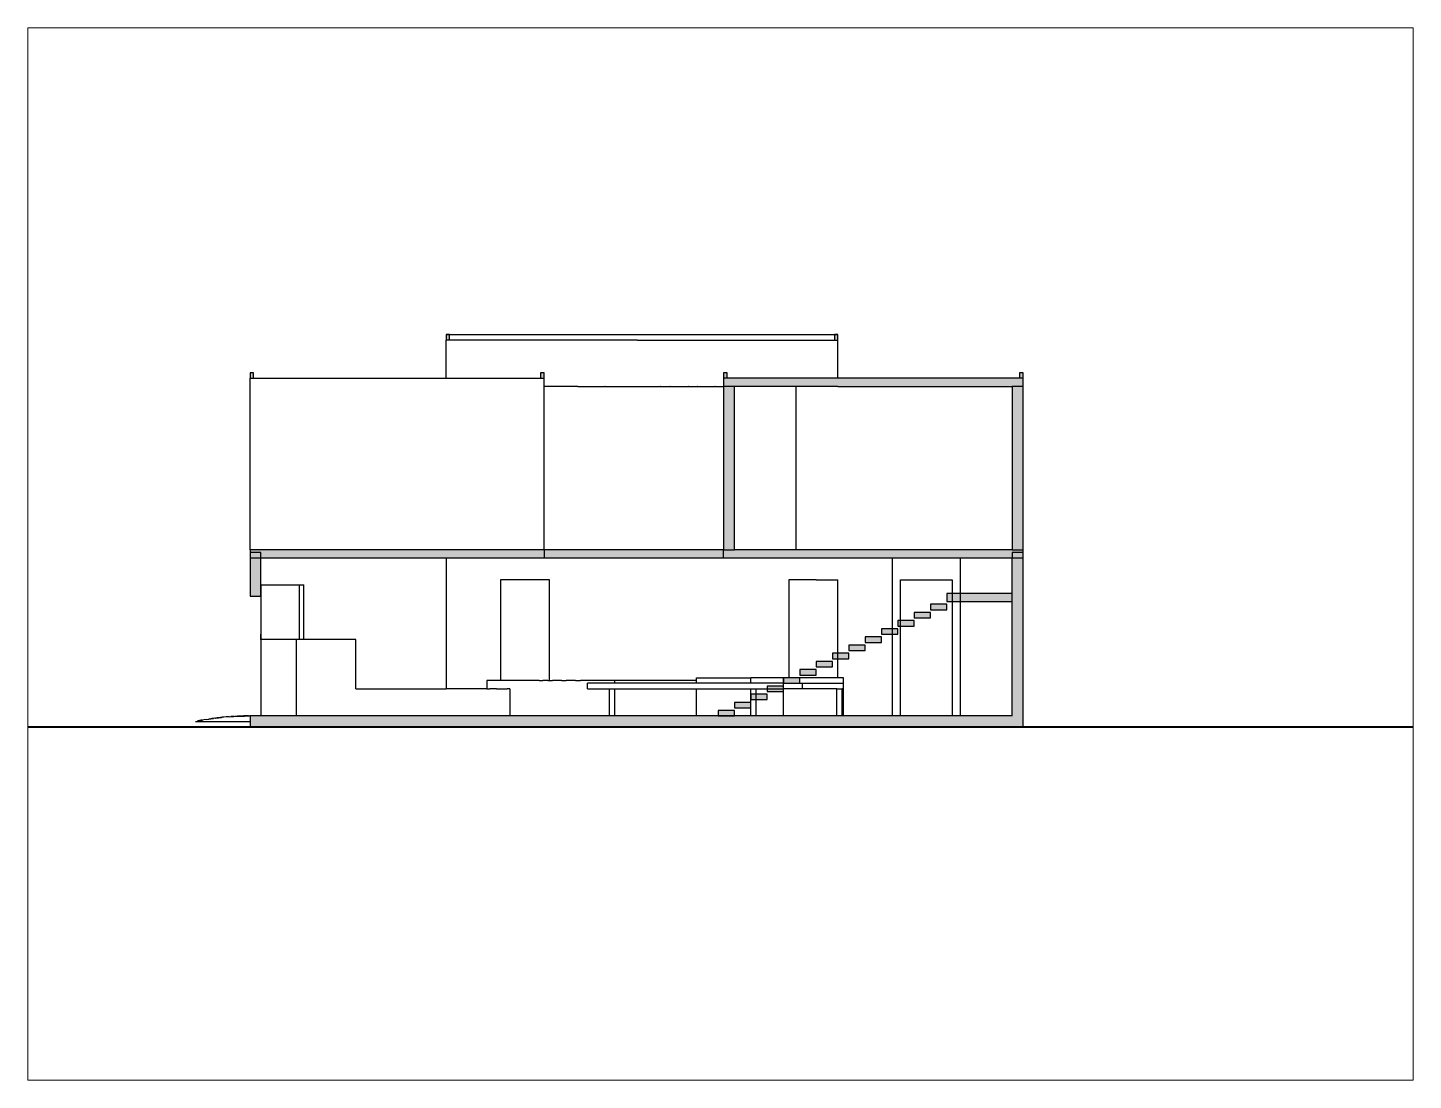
# Paper-space layout '剖面1 A4' of a CAD drawing. Header units: millimetres. Extents: x 1 to 255, y 1 to 194.
# The model-space entities are those that its viewports show. They can reach past a viewport. Long polylines and large blocks are cut down to what shows.
import ezdxf

# ---------------------------------------------------------------- set-up
doc = ezdxf.new("R2010")
doc.units = ezdxf.units.MM
doc.header["$LTSCALE"] = 1000
doc.layers.add('1', color=7, linetype='Continuous', lineweight=40)
doc.layers.add('SectionCutEdges', color=7, linetype='Continuous')

msp = doc.modelspace()

# ---------------------------------------------------------------- hatches: boundary and pattern name
h = msp.add_hatch(color=256)
h.dxf.hatch_style = 1
h.paths.add_polyline_path([(114325.4, -40724.2), (114262.9, -40724.2), (114262.9, -40824.2), (114325.4, -40824.2)])
h.paths.add_polyline_path([(117925.7, -40024.2), (117863.1, -40024.2), (117863.1, -40124.2), (117865.1, -40124.2), (117875.2, -40124.2), (117893.2, -40124.2), (117919.2, -40124.2), (117925.7, -40124.2)])
h.paths.add_polyline_path([(119662.9, -40724.2), (119600.3, -40724.2), (119600.3, -40824.2), (119662.9, -40824.2)])
h.paths.add_polyline_path([(125062.6, -40024.2), (125000.1, -40024.2), (125000.1, -40124.2), (125006.5, -40124.2), (125032.5, -40124.2), (125050.6, -40124.2), (125062.6, -40124.2)])
h.paths.add_polyline_path([(128462.9, -40724.2), (128400.3, -40724.2), (128400.3, -40824.2), (128462.9, -40824.2)])
h.paths.add_polyline_path([(123025.4, -40724.2), (122962.9, -40724.2), (122962.9, -40824.2), (123025.4, -40824.2)])
h.paths.add_polyline_path([(128462.9, -40824.2), (128400.3, -40824.2), (125062.9, -40824.2), (125058.8, -40824.2), (125046.6, -40824.2), (125026.2, -40824.2), (124997.8, -40824.2), (124961.4, -40824.2), (124917.1, -40824.2), (124864.9, -40824.2), (124805, -40824.2), (124737.6, -40824.2), (124662.7, -40824.2), (124580.6, -40824.2), (124491.4, -40824.2), (124395.4, -40824.2), (124292.7, -40824.2), (124183.6, -40824.2), (124068.3, -40824.2), (123947.2, -40824.2), (123820.4, -40824.2), (123688.3, -40824.2), (123551.1, -40824.2), (123409.2, -40824.2), (123262.9, -40824.2), (123112.5, -40824.2), (122962.9, -40824.2), (122962.9, -40974.2), (123162.9, -40974.2), (123205.7, -40974.2), (123348.5, -40974.2), (123486.7, -40974.2), (123619.9, -40974.2), (123747.7, -40974.2), (123869.9, -40974.2), (123986.2, -40974.2), (124096.2, -40974.2), (124199.8, -40974.2), (124296.6, -40974.2), (125062.9, -40974.2), (128262.9, -40974.2), (128462.9, -40974.2)])
h = msp.add_hatch(color=256)
h.dxf.hatch_style = 1
h.paths.add_polyline_path([(123162.9, -40974.2), (122962.9, -40974.2), (122962.9, -43974.2), (123162.9, -43974.2)])
h.paths.add_polyline_path([(128262.9, -44024.2), (128462.9, -44024.2), (128462.9, -43974.2), (128262.9, -43974.2), (124296.6, -43974.2), (124199.8, -43974.2), (124096.2, -43974.2), (123986.2, -43974.2), (123869.9, -43974.2), (123747.7, -43974.2), (123619.9, -43974.2), (123486.7, -43974.2), (123348.5, -43974.2), (123205.7, -43974.2), (123162.9, -43974.2), (122962.9, -43974.2), (122962.9, -44124.2), (126062.9, -44124.2), (127312.9, -44124.2), (128262.9, -44124.2)])
h.paths.add_polyline_path([(122962.9, -43974.2), (122805.2, -43974.2), (122644.5, -43974.2), (122481.2, -43974.2), (122315.5, -43974.2), (122147.8, -43974.2), (121978.6, -43974.2), (121808.3, -43974.2), (121637.1, -43974.2), (121465.6, -43974.2), (121294.1, -43974.2), (121122.9, -43974.2), (120952.5, -43974.2), (120783.3, -43974.2), (120615.6, -43974.2), (120449.8, -43974.2), (120286.4, -43974.2), (120125.6, -43974.2), (119967.8, -43974.2), (119813.5, -43974.2), (119662.9, -43974.2), (119662.9, -44124.2), (122962.9, -44124.2)])
h.paths.add_polyline_path([(119662.9, -43974.2), (114262.9, -43974.2), (114262.9, -44024.2), (114462.9, -44024.2), (114462.9, -44124.2), (117862.9, -44124.2), (119662.9, -44124.2)])
h = msp.add_hatch(color=256)
h.dxf.hatch_style = 1
h.paths.add_polyline_path([(114462.9, -44024.2), (114262.9, -44024.2), (114262.9, -44124.2), (114462.9, -44124.2)])
h.paths.add_polyline_path([(128462.9, -44024.2), (128262.9, -44024.2), (128262.9, -44124.2), (128462.9, -44124.2)])
h.paths.add_polyline_path([(128462.9, -40974.2), (128262.9, -40974.2), (128262.9, -43974.2), (128462.9, -43974.2)])
h = msp.add_hatch(color=256)
h.dxf.hatch_style = 1
h.paths.add_polyline_path([(128462.9, -44124.2), (128262.9, -44124.2), (128262.9, -47024.2), (127312.9, -47024.2), (127162.9, -47024.2), (126212.9, -47024.2), (126062.9, -47024.2), (125162.1, -47024.2), (125142.9, -47024.2), (125139.4, -47024.2), (125136.2, -47024.2), (125133.5, -47024.2), (125130.4, -47024.2), (125126.9, -47024.2), (125123.1, -47024.2), (125119, -47024.2), (125114.6, -47024.2), (125110, -47024.2), (125105.2, -47024.2), (125100.3, -47024.2), (125095.4, -47024.2), (125090.4, -47024.2), (125085.4, -47024.2), (125080.5, -47024.2), (125075.8, -47024.2), (125071.2, -47024.2), (125066.8, -47024.2), (125062.7, -47024.2), (125058.9, -47024.2), (125055.4, -47024.2), (125052.3, -47024.2), (125049.6, -47024.2), (125046.3, -47024.2), (125043.6, -47024.2), (124062.9, -47024.2), (123562.9, -47024.2), (123559.4, -47024.2), (123556.2, -47024.2), (123553.5, -47024.2), (123550.4, -47024.2), (123546.9, -47024.2), (123543.1, -47024.2), (123539, -47024.2), (123534.6, -47024.2), (123530, -47024.2), (123525.2, -47024.2), (123520.3, -47024.2), (123515.4, -47024.2), (123512.9, -47024.2), (123507.9, -47024.2), (123503, -47024.2), (123498.1, -47024.2), (123493.5, -47024.2), (123489, -47024.2), (123484.7, -47024.2), (123480.7, -47024.2), (123477.1, -47024.2), (123473.8, -47024.2), (123470.9, -47024.2), (123467.3, -47024.2), (123464.1, -47024.2), (122462.9, -47024.2), (120962.9, -47024.2), (120959.4, -47024.2), (120956.2, -47024.2), (120953.5, -47024.2), (120950.4, -47024.2), (120946.9, -47024.2), (120943.1, -47024.2), (120939, -47024.2), (120934.6, -47024.2), (120930, -47024.2), (120925.2, -47024.2), (120920.3, -47024.2), (120915.4, -47024.2), (120912.9, -47024.2), (120907.9, -47024.2), (120903, -47024.2), (120898.1, -47024.2), (120893.5, -47024.2), (120889, -47024.2), (120884.7, -47024.2), (120880.7, -47024.2), (120877.1, -47024.2), (120873.8, -47024.2), (120870.9, -47024.2), (120867.3, -47024.2), (120864.1, -47024.2), (120863.6, -47024.2), (120863.3, -47024.2), (120863, -47024.2), (115112.8, -47024.2), (114462.9, -47024.2), (114262.9, -47024.2), (114262.9, -47124.2), (114262.9, -47224.2), (122305.5, -47224.2), (128462.9, -47224.2)])
h = msp.add_hatch(color=256)
h.dxf.hatch_style = 1
h.paths.add_polyline_path([(114462.9, -44124.2), (114262.9, -44124.2), (114262.9, -44824.2), (114462.9, -44824.2), (114462.9, -44624.2), (114462.9, -44617.4)])
h = msp.add_hatch(color=256)
h.dxf.hatch_style = 1
h.paths.add_polyline_path([(123162.7, -46925.2), (122862.7, -46925.2), (122862.7, -47024.2), (123162.7, -47024.2)])
h.paths.add_polyline_path([(123462.7, -46775.2), (123162.7, -46775.2), (123162.7, -46875.2), (123462.7, -46875.2)])
h.paths.add_polyline_path([(123562.9, -46625.2), (123462.9, -46625.2), (123462.9, -46725.2), (123562.9, -46725.2)])
h.paths.add_polyline_path([(123762.7, -46625.2), (123562.9, -46625.2), (123562.9, -46725.2), (123762.7, -46725.2)])
h.paths.add_polyline_path([(124062.7, -46524.2), (123762.7, -46524.2), (123762.7, -46575.2), (124062.7, -46575.2)])
h.paths.add_polyline_path([(124062.7, -46475.2), (123762.7, -46475.2), (123762.7, -46524.2), (124062.7, -46524.2)])
h.paths.add_polyline_path([(124362.7, -46325.2), (124062.9, -46325.2), (124062.9, -46424.2), (124362.7, -46424.2)])
h.paths.add_polyline_path([(124662.7, -46175.2), (124362.7, -46175.2), (124362.7, -46275.2), (124662.7, -46275.2)])
h.paths.add_polyline_path([(124962.7, -46025.2), (124662.9, -46025.2), (124662.9, -46125.2), (124962.7, -46125.2)])
h.paths.add_polyline_path([(125062.9, -45875.2), (124962.7, -45875.2), (124962.7, -45975.2), (125062.9, -45975.2)])
h.paths.add_polyline_path([(125262.7, -45875.2), (125062.9, -45875.2), (125062.9, -45975.2), (125262.7, -45975.2)])
h.paths.add_polyline_path([(125562.7, -45725.2), (125262.7, -45725.2), (125262.7, -45825.2), (125562.7, -45825.2)])
h.paths.add_polyline_path([(125862.7, -45575.2), (125562.7, -45575.2), (125562.7, -45675.2), (125862.7, -45675.2)])
h.paths.add_polyline_path([(126062.9, -45425.2), (125862.7, -45425.2), (125862.7, -45525.2), (126062.9, -45525.2)])
h.paths.add_polyline_path([(126162.7, -45425.2), (126062.9, -45425.2), (126062.9, -45525.2), (126162.7, -45525.2)])
h.paths.add_polyline_path([(126462.7, -45275.2), (126212.9, -45275.2), (126212.9, -45375.2), (126462.7, -45375.2)])
h.paths.add_polyline_path([(126212.9, -45275.2), (126162.7, -45275.2), (126162.7, -45375.2), (126212.9, -45375.2)])
h.paths.add_polyline_path([(126762.7, -45125.2), (126462.7, -45125.2), (126462.7, -45225.2), (126762.7, -45225.2)])
h.paths.add_polyline_path([(127062.7, -44975.2), (126762.7, -44975.2), (126762.7, -45075.2), (127062.7, -45075.2)])
h.paths.add_polyline_path([(128262.7, -44775.2), (127312.9, -44775.2), (127312.9, -44925.2), (128262.7, -44925.2)])
h.paths.add_polyline_path([(127312.9, -44775.2), (127162.9, -44775.2), (127162.9, -44925.2), (127312.9, -44925.2)])
h.paths.add_polyline_path([(127162.9, -44775.2), (127062.7, -44775.2), (127062.7, -44925.2), (127162.9, -44925.2)])

# ---------------------------------------------------------------- linework, layer by layer
for p, q in [((117863.1, -40024.2), (125062.6, -40024.2)), ((117863.1, -40124.2), (117865.1, -40124.2)), ((117863.1, -40274.2), (117863.1, -40124.2)), ((117875.2, -40124.2), (117865.1, -40124.2)), ((117893.2, -40124.2), (117875.2, -40124.2)), ((117919.2, -40124.2), (117893.2, -40124.2)), ((117953.1, -40124.2), (117919.2, -40124.2)), ((117994.9, -40124.2), (117953.1, -40124.2)), ((118044.4, -40124.2), (117994.9, -40124.2)), ((118101.5, -40124.2), (118044.4, -40124.2)), ((118166.1, -40124.2), (118101.5, -40124.2)), ((118238.1, -40124.2), (118166.1, -40124.2)), ((118317.2, -40124.2), (118238.1, -40124.2)), ((118403.4, -40124.2), (118317.2, -40124.2)), ((118496.4, -40124.2), (118403.4, -40124.2)), ((118596.1, -40124.2), (118496.4, -40124.2)), ((118702.1, -40124.2), (118596.1, -40124.2)), ((118814.3, -40124.2), (118702.1, -40124.2)), ((118932.4, -40124.2), (118814.3, -40124.2)), ((119056.1, -40124.2), (118932.4, -40124.2)), ((119185.2, -40124.2), (119056.1, -40124.2)), ((119319.4, -40124.2), (119185.2, -40124.2)), ((119458.4, -40124.2), (119319.4, -40124.2)), ((119601.9, -40124.2), (119458.4, -40124.2)), ((119749.5, -40124.2), (119601.9, -40124.2)), ((119900.9, -40124.2), (119749.5, -40124.2)), ((120055.8, -40124.2), (119900.9, -40124.2)), ((120213.9, -40124.2), (120055.8, -40124.2)), ((120374.7, -40124.2), (120213.9, -40124.2)), ((120538, -40124.2), (120374.7, -40124.2)), ((120703.3, -40124.2), (120538, -40124.2)), ((120870.3, -40124.2), (120703.3, -40124.2)), ((121038.7, -40124.2), (120870.3, -40124.2)), ((121208, -40124.2), (121038.7, -40124.2)), ((121377.9, -40124.2), (121208, -40124.2)), ((121377.9, -40124.2), (121462.9, -40124.2)), ((121462.9, -40124.2), (121547.9, -40124.2)), ((121547.9, -40124.2), (121717.8, -40124.2)), ((121717.8, -40124.2), (121887.1, -40124.2)), ((121887.1, -40124.2), (122055.4, -40124.2)), ((122055.4, -40124.2), (122222.4, -40124.2)), ((122222.4, -40124.2), (122387.8, -40124.2)), ((122387.8, -40124.2), (122551.1, -40124.2)), ((122551.1, -40124.2), (122711.9, -40124.2)), ((122711.9, -40124.2), (122869.9, -40124.2)), ((122869.9, -40124.2), (123024.9, -40124.2)), ((123024.9, -40124.2), (123176.3, -40124.2)), ((123176.3, -40124.2), (123323.9, -40124.2)), ((123323.9, -40124.2), (123467.3, -40124.2)), ((123467.3, -40124.2), (123606.3, -40124.2)), ((123606.3, -40124.2), (123740.5, -40124.2)), ((123740.5, -40124.2), (123869.6, -40124.2)), ((123869.6, -40124.2), (123993.4, -40124.2)), ((123993.4, -40124.2), (124111.5, -40124.2)), ((124111.5, -40124.2), (124223.7, -40124.2)), ((124223.7, -40124.2), (124329.7, -40124.2)), ((124329.7, -40124.2), (124429.3, -40124.2)), ((124429.3, -40124.2), (124522.3, -40124.2)), ((124522.3, -40124.2), (124608.5, -40124.2)), ((124608.5, -40124.2), (124687.7, -40124.2)), ((124687.7, -40124.2), (124759.7, -40124.2)), ((124759.7, -40124.2), (124824.3, -40124.2)), ((124824.3, -40124.2), (124881.4, -40124.2)), ((124881.4, -40124.2), (124930.9, -40124.2)), ((124930.9, -40124.2), (124972.6, -40124.2)), ((124972.6, -40124.2), (125006.5, -40124.2)), ((125006.5, -40124.2), (125032.5, -40124.2)), ((125032.5, -40124.2), (125050.6, -40124.2)), ((125050.6, -40124.2), (125060.6, -40124.2)), ((125060.6, -40124.2), (125062.6, -40124.2)), ((125062.6, -40274.2), (125062.6, -40124.2)), ((117862.9, -40824.2), (117862.9, -40274.2)), ((117863.1, -40274.2), (117862.9, -40274.2)), ((125062.9, -40824.2), (125062.9, -40274.2)), ((114262.9, -40974.2), (114262.9, -40824.2)), ((114262.9, -40824.2), (117862.9, -40824.2)), ((114262.9, -43974.2), (114262.9, -40974.2)), ((117862.9, -40824.2), (117867, -40824.2)), ((117867, -40824.2), (117879.2, -40824.2)), ((117879.2, -40824.2), (117899.5, -40824.2)), ((117899.5, -40824.2), (117927.9, -40824.2)), ((117927.9, -40824.2), (117964.4, -40824.2)), ((117964.4, -40824.2), (118008.7, -40824.2)), ((118008.7, -40824.2), (118060.9, -40824.2)), ((118060.9, -40824.2), (118120.8, -40824.2)), ((118120.8, -40824.2), (118188.2, -40824.2)), ((118188.2, -40824.2), (118263.1, -40824.2)), ((118263.1, -40824.2), (118345.2, -40824.2)), ((118345.2, -40824.2), (118434.4, -40824.2)), ((118434.4, -40824.2), (118530.4, -40824.2)), ((118530.4, -40824.2), (118633.1, -40824.2)), ((118633.1, -40824.2), (118742.2, -40824.2)), ((118742.2, -40824.2), (118857.4, -40824.2)), ((118857.4, -40824.2), (118978.6, -40824.2)), ((118978.6, -40824.2), (119105.4, -40824.2)), ((119105.4, -40824.2), (119237.5, -40824.2)), ((119237.5, -40824.2), (119374.7, -40824.2)), ((119374.7, -40824.2), (119516.6, -40824.2)), ((119516.6, -40824.2), (119662.9, -40824.2)), ((119662.9, -40974.2), (119662.9, -40824.2)), ((119813.3, -40974.2), (119662.9, -40974.2)), ((119662.9, -43974.2), (119662.9, -40974.2)), ((119967.4, -40974.2), (119813.5, -40974.2)), ((120124.9, -40974.2), (119967.8, -40974.2)), ((120285.4, -40974.2), (120125.6, -40974.2)), ((120286.4, -40974.2), (120448.6, -40974.2)), ((120449.8, -40974.2), (120448.6, -40974.2)), ((120449.8, -40974.2), (120614.1, -40974.2)), ((120615.6, -40974.2), (120614.1, -40974.2)), ((120615.6, -40974.2), (120781.6, -40974.2)), ((120783.3, -40974.2), (120781.6, -40974.2)), ((120783.3, -40974.2), (120950.5, -40974.2)), ((120952.5, -40974.2), (120950.5, -40974.2)), ((120952.5, -40974.2), (121120.7, -40974.2)), ((121122.9, -40974.2), (121120.7, -40974.2)), ((121122.9, -40974.2), (121291.6, -40974.2)), ((121294.1, -40974.2), (121291.6, -40974.2)), ((121294.1, -40974.2), (121462.9, -40974.2)), ((121465.6, -40974.2), (121462.9, -40974.2)), ((121465.6, -40974.2), (121634.2, -40974.2)), ((121637.1, -40974.2), (121634.2, -40974.2)), ((121637.1, -40974.2), (121805.1, -40974.2)), ((121808.3, -40974.2), (121805.1, -40974.2)), ((121808.3, -40974.2), (121975.2, -40974.2)), ((121978.6, -40974.2), (121975.2, -40974.2)), ((121978.6, -40974.2), (122144.2, -40974.2)), ((122147.8, -40974.2), (122144.2, -40974.2)), ((122147.8, -40974.2), (122311.6, -40974.2)), ((122315.5, -40974.2), (122311.6, -40974.2)), ((122315.5, -40974.2), (122477.1, -40974.2)), ((122481.2, -40974.2), (122477.1, -40974.2)), ((122481.2, -40974.2), (122640.3, -40974.2)), ((122644.5, -40974.2), (122640.3, -40974.2)), ((122644.5, -40974.2), (122800.9, -40974.2)), ((122805.2, -40974.2), (122800.9, -40974.2)), ((122805.2, -40974.2), (122958.4, -40974.2)), ((122962.9, -40974.2), (122958.4, -40974.2)), ((124296.6, -43974.2), (124296.6, -40974.2)), ((117862.9, -44124.2), (117862.9, -46524.2)), ((126062.9, -47024.2), (126062.9, -44124.2)), ((127312.9, -47024.2), (127312.9, -44124.2)), ((118862.9, -44524.2), (118862.9, -46374.2)), ((118876.5, -44524.2), (118862.9, -44524.2)), ((118989.5, -44524.2), (118876.5, -44524.2)), ((119108.8, -44524.2), (118989.5, -44524.2)), ((119233.8, -44524.2), (119108.8, -44524.2)), ((119364.4, -44524.2), (119233.8, -44524.2)), ((119500.2, -44524.2), (119364.4, -44524.2)), ((119640.9, -44524.2), (119500.2, -44524.2)), ((119762.9, -44524.2), (119640.9, -44524.2)), ((119762.9, -46374.2), (119762.9, -44524.2)), ((124162.9, -44524.2), (124162.9, -46324.2)), ((124662.9, -44524.2), (124162.9, -44524.2)), ((124662.9, -44524.2), (125062.9, -44524.2)), ((125062.9, -46324.2), (125062.9, -44524.2)), ((126212.9, -44524.2), (127162.9, -44524.2)), ((126212.9, -47024.2), (126212.9, -44524.2)), ((127162.9, -44524.2), (127162.9, -47024.2)), ((114462.9, -44617.4), (115167.2, -44617.4)), ((114462.9, -44624.2), (114462.9, -45624.2)), ((115167.2, -44617.4), (115250, -44617.4)), ((115167.2, -44617.4), (115167.2, -45624.2)), ((115250, -45624.2), (115250, -44617.4)), ((114262.9, -44824.2), (114462.9, -44824.2)), ((114462.9, -45624.2), (114462.9, -45524.2)), ((115112.8, -45624.2), (114462.9, -45624.2)), ((114462.9, -45624.2), (114462.9, -47024.2)), ((115112.8, -47024.2), (115112.8, -45624.2)), ((115167.2, -45624.2), (115112.8, -45624.2)), ((115250, -45624.2), (115167.2, -45624.2)), ((116207.2, -45624.2), (115250, -45624.2)), ((116207.2, -46524.2), (116207.2, -45624.2)), ((122462.9, -46324.2), (123462.9, -46324.2)), ((122462.9, -46374.2), (122462.9, -46324.2)), ((124062.9, -46324.2), (123462.9, -46324.2)), ((123462.9, -46424.2), (123462.9, -46324.2)), ((124062.9, -46424.2), (124062.9, -46324.2)), ((124162.9, -46324.2), (124062.9, -46324.2)), ((124662.9, -46324.2), (124162.9, -46324.2)), ((125062.9, -46324.2), (124662.9, -46324.2)), ((125162.1, -46324.2), (125062.9, -46324.2)), ((125162.1, -46424.2), (125162.1, -46324.2)), ((116207.2, -46524.2), (117862.9, -46524.2)), ((118612.3, -46524.2), (117862.9, -46524.2)), ((118670, -46374.2), (118612.3, -46374.2)), ((118612.3, -46374.2), (118612.3, -46524.2)), ((118612.3, -46524.2), (118670, -46524.2)), ((118729.6, -46374.2), (118670, -46374.2)), ((118729.6, -46524.2), (118670, -46524.2)), ((118791, -46374.2), (118729.6, -46374.2)), ((118791, -46524.2), (118729.6, -46524.2)), ((118854.1, -46374.2), (118791, -46374.2)), ((118791, -46524.2), (118854.1, -46524.2)), ((118862.9, -46374.2), (118854.1, -46374.2)), ((118854.1, -46524.2), (118919, -46524.2)), ((118876.5, -46374.2), (118862.9, -46374.2)), ((118919, -46374.2), (118876.5, -46374.2)), ((118985.6, -46374.2), (118919, -46374.2)), ((118919, -46524.2), (118985.6, -46524.2)), ((118989.5, -46374.2), (118985.6, -46374.2)), ((119034.3, -46524.2), (118985.6, -46524.2)), ((119053.9, -46374.2), (118989.5, -46374.2)), ((119034.3, -46524.2), (119034.3, -47024.2)), ((119108.8, -46374.2), (119053.9, -46374.2)), ((119123.8, -46374.2), (119108.8, -46374.2)), ((119195.2, -46374.2), (119123.8, -46374.2)), ((119233.8, -46374.2), (119195.2, -46374.2)), ((119268.1, -46374.2), (119233.8, -46374.2)), ((119342.5, -46374.2), (119268.1, -46374.2)), ((119364.4, -46374.2), (119342.5, -46374.2)), ((119418.3, -46374.2), (119364.4, -46374.2)), ((119495.4, -46374.2), (119418.3, -46374.2)), ((119500.2, -46374.2), (119495.4, -46374.2)), ((119573.9, -46374.2), (119500.2, -46374.2)), ((119573.9, -46374.2), (119640.9, -46374.2)), ((119653.7, -46374.2), (119640.9, -46374.2)), ((119734.6, -46374.2), (119653.7, -46374.2)), ((119734.6, -46374.2), (119762.9, -46374.2)), ((119762.9, -46374.2), (119816.7, -46374.2)), ((119899.9, -46374.2), (119816.7, -46374.2)), ((119984.1, -46374.2), (119899.9, -46374.2)), ((119984.1, -46374.2), (120069.3, -46374.2)), ((120155.5, -46374.2), (120069.3, -46374.2)), ((120242.5, -46374.2), (120155.5, -46374.2)), ((120242.5, -46374.2), (120330.3, -46374.2)), ((120418.9, -46374.2), (120330.3, -46374.2)), ((120508.2, -46374.2), (120418.9, -46374.2)), ((120462.9, -46524.2), (120462.9, -46424.2)), ((120508.2, -46424.2), (120462.9, -46424.2)), ((120462.9, -46524.2), (120508.2, -46524.2)), ((120598.1, -46374.2), (120508.2, -46374.2)), ((120598.1, -46424.2), (120508.2, -46424.2)), ((120508.2, -46524.2), (120598.1, -46524.2)), ((120688.6, -46374.2), (120598.1, -46374.2)), ((120688.6, -46424.2), (120598.1, -46424.2)), ((120598.1, -46524.2), (120688.6, -46524.2)), ((120779.6, -46374.2), (120688.6, -46374.2)), ((120779.6, -46424.2), (120688.6, -46424.2)), ((120688.6, -46524.2), (120779.6, -46524.2)), ((120871, -46374.2), (120779.6, -46374.2)), ((120871, -46424.2), (120779.6, -46424.2)), ((120779.6, -46524.2), (120862.9, -46524.2)), ((120862.9, -46524.2), (120863, -46524.2)), ((120862.9, -47024.2), (120862.9, -46524.2)), ((120863, -46524.2), (120863.3, -46524.2)), ((120863.3, -46524.2), (120863.6, -46524.2)), ((120863.6, -46524.2), (120864.1, -46524.2)), ((120864.1, -46524.2), (120864.7, -46524.2)), ((120864.7, -46524.2), (120865.5, -46524.2)), ((120865.5, -46524.2), (120866.3, -46524.2)), ((120866.3, -46524.2), (120867.3, -46524.2)), ((120867.3, -46524.2), (120868.4, -46524.2)), ((120868.4, -46524.2), (120869.6, -46524.2)), ((120869.6, -46524.2), (120870.9, -46524.2)), ((120870.9, -46524.2), (120872.3, -46524.2)), ((120962.9, -46374.2), (120871, -46374.2)), ((120962.9, -46424.2), (120871, -46424.2)), ((120872.3, -46524.2), (120873.8, -46524.2)), ((120873.8, -46524.2), (120875.4, -46524.2)), ((120875.4, -46524.2), (120877.1, -46524.2)), ((120877.1, -46524.2), (120878.9, -46524.2)), ((120878.9, -46524.2), (120880.7, -46524.2)), ((120880.7, -46524.2), (120882.7, -46524.2)), ((120882.7, -46524.2), (120884.7, -46524.2)), ((120884.7, -46524.2), (120886.8, -46524.2)), ((120886.8, -46524.2), (120889, -46524.2)), ((120889, -46524.2), (120891.2, -46524.2)), ((120891.2, -46524.2), (120893.5, -46524.2)), ((120893.5, -46524.2), (120895.8, -46524.2)), ((120895.8, -46524.2), (120898.1, -46524.2)), ((120898.1, -46524.2), (120900.5, -46524.2)), ((120900.5, -46524.2), (120903, -46524.2)), ((120903, -46524.2), (120905.4, -46524.2)), ((120905.4, -46524.2), (120907.9, -46524.2)), ((120907.9, -46524.2), (120910.4, -46524.2)), ((120910.4, -46524.2), (120912.9, -46524.2)), ((120912.9, -46524.2), (120915.4, -46524.2)), ((120915.4, -46524.2), (120917.9, -46524.2)), ((120917.9, -46524.2), (120920.3, -46524.2)), ((120920.3, -46524.2), (120922.8, -46524.2)), ((120922.8, -46524.2), (120925.2, -46524.2)), ((120925.2, -46524.2), (120927.6, -46524.2)), ((120927.6, -46524.2), (120930, -46524.2)), ((120930, -46524.2), (120932.3, -46524.2)), ((120932.3, -46524.2), (120934.6, -46524.2)), ((120934.6, -46524.2), (120936.8, -46524.2)), ((120936.8, -46524.2), (120939, -46524.2)), ((120939, -46524.2), (120941, -46524.2)), ((120941, -46524.2), (120943.1, -46524.2)), ((120943.1, -46524.2), (120945, -46524.2)), ((120945, -46524.2), (120946.9, -46524.2)), ((120946.9, -46524.2), (120948.7, -46524.2)), ((120948.7, -46524.2), (120950.4, -46524.2)), ((120950.4, -46524.2), (120952, -46524.2)), ((120952, -46524.2), (120953.5, -46524.2)), ((120953.5, -46524.2), (120954.9, -46524.2)), ((120954.9, -46524.2), (120956.2, -46524.2)), ((120956.2, -46524.2), (120957.4, -46524.2)), ((120957.4, -46524.2), (120958.5, -46524.2)), ((120958.5, -46524.2), (120959.4, -46524.2)), ((120959.4, -46524.2), (120960.3, -46524.2)), ((120960.3, -46524.2), (120961, -46524.2)), ((120961, -46524.2), (120961.6, -46524.2)), ((120961.6, -46524.2), (120962.1, -46524.2)), ((120962.1, -46524.2), (120962.5, -46524.2)), ((120962.5, -46524.2), (120962.7, -46524.2)), ((120962.7, -46524.2), (120962.9, -46524.2)), ((120962.9, -46424.2), (120962.9, -46374.2)), ((122462.9, -46374.2), (120962.9, -46374.2)), ((122462.9, -46424.2), (120962.9, -46424.2)), ((120962.9, -47024.2), (120962.9, -46524.2)), ((120962.9, -46524.2), (122462.9, -46524.2)), ((122462.9, -46424.2), (122462.9, -46374.2)), ((123462.9, -46424.2), (122462.9, -46424.2)), ((122462.9, -47024.2), (122462.9, -46524.2)), ((122462.9, -46524.2), (123462.9, -46524.2)), ((124062.9, -46424.2), (123462.9, -46424.2)), ((123462.9, -46524.2), (123463, -46524.2)), ((123462.9, -47024.2), (123462.9, -46524.2)), ((123463, -46524.2), (123463.3, -46524.2)), ((123463.3, -46524.2), (123463.6, -46524.2)), ((123463.6, -46524.2), (123464.1, -46524.2)), ((123464.1, -46524.2), (123464.7, -46524.2)), ((123464.7, -46524.2), (123465.5, -46524.2)), ((123465.5, -46524.2), (123466.3, -46524.2)), ((123466.3, -46524.2), (123467.3, -46524.2)), ((123467.3, -46524.2), (123468.4, -46524.2)), ((123468.4, -46524.2), (123469.6, -46524.2)), ((123469.6, -46524.2), (123470.9, -46524.2)), ((123470.9, -46524.2), (123472.3, -46524.2)), ((123472.3, -46524.2), (123473.8, -46524.2)), ((123473.8, -46524.2), (123475.4, -46524.2)), ((123475.4, -46524.2), (123477.1, -46524.2)), ((123477.1, -46524.2), (123478.9, -46524.2)), ((123478.9, -46524.2), (123480.7, -46524.2)), ((123480.7, -46524.2), (123482.7, -46524.2)), ((123482.7, -46524.2), (123484.7, -46524.2)), ((123484.7, -46524.2), (123486.8, -46524.2)), ((123486.8, -46524.2), (123489, -46524.2)), ((123489, -46524.2), (123491.2, -46524.2)), ((123491.2, -46524.2), (123493.5, -46524.2)), ((123493.5, -46524.2), (123495.8, -46524.2)), ((123495.8, -46524.2), (123498.1, -46524.2)), ((123498.1, -46524.2), (123500.5, -46524.2)), ((123500.5, -46524.2), (123503, -46524.2)), ((123503, -46524.2), (123505.4, -46524.2)), ((123505.4, -46524.2), (123507.9, -46524.2)), ((123507.9, -46524.2), (123510.4, -46524.2)), ((123510.4, -46524.2), (123512.9, -46524.2)), ((123512.9, -46524.2), (123515.4, -46524.2)), ((123515.4, -46524.2), (123517.9, -46524.2)), ((123517.9, -46524.2), (123520.3, -46524.2)), ((123520.3, -46524.2), (123522.8, -46524.2)), ((123522.8, -46524.2), (123525.2, -46524.2)), ((123525.2, -46524.2), (123527.6, -46524.2)), ((123527.6, -46524.2), (123530, -46524.2)), ((123530, -46524.2), (123532.3, -46524.2)), ((123532.3, -46524.2), (123534.6, -46524.2)), ((123534.6, -46524.2), (123536.8, -46524.2)), ((123536.8, -46524.2), (123539, -46524.2)), ((123539, -46524.2), (123541, -46524.2)), ((123541, -46524.2), (123543.1, -46524.2)), ((123543.1, -46524.2), (123545, -46524.2)), ((123545, -46524.2), (123546.9, -46524.2)), ((123546.9, -46524.2), (123548.7, -46524.2)), ((123548.7, -46524.2), (123550.4, -46524.2)), ((123550.4, -46524.2), (123552, -46524.2)), ((123552, -46524.2), (123553.5, -46524.2)), ((123553.5, -46524.2), (123554.9, -46524.2)), ((123554.9, -46524.2), (123556.2, -46524.2)), ((123556.2, -46524.2), (123557.4, -46524.2)), ((123557.4, -46524.2), (123558.5, -46524.2)), ((123558.5, -46524.2), (123559.4, -46524.2)), ((123559.4, -46524.2), (123560.3, -46524.2)), ((123560.3, -46524.2), (123561, -46524.2)), ((123561, -46524.2), (123561.6, -46524.2)), ((123561.6, -46524.2), (123562.1, -46524.2)), ((123562.1, -46524.2), (123562.5, -46524.2)), ((123562.5, -46524.2), (123562.7, -46524.2)), ((123562.7, -46524.2), (123562.9, -46524.2)), ((123562.9, -47024.2), (123562.9, -46524.2)), ((123562.9, -46524.2), (124062.9, -46524.2)), ((124062.9, -46524.2), (124062.9, -46424.2)), ((124062.9, -46424.2), (124412.1, -46424.2)), ((124412.1, -46524.2), (124062.9, -46524.2)), ((124062.9, -47024.2), (124062.9, -46524.2)), ((124412.1, -46424.2), (125162.1, -46424.2)), ((124412.1, -46524.2), (124412.1, -46424.2)), ((125042.9, -46524.2), (124412.1, -46524.2)), ((125042.9, -46524.2), (125043, -46524.2)), ((125042.9, -47024.2), (125042.9, -46524.2)), ((125043, -46524.2), (125043.3, -46524.2)), ((125043.3, -46524.2), (125043.6, -46524.2)), ((125043.6, -46524.2), (125044.1, -46524.2)), ((125044.1, -46524.2), (125044.7, -46524.2)), ((125044.7, -46524.2), (125045.5, -46524.2)), ((125045.5, -46524.2), (125046.3, -46524.2)), ((125046.3, -46524.2), (125047.3, -46524.2)), ((125047.3, -46524.2), (125048.4, -46524.2)), ((125048.4, -46524.2), (125049.6, -46524.2)), ((125049.6, -46524.2), (125050.9, -46524.2)), ((125050.9, -46524.2), (125052.3, -46524.2)), ((125052.3, -46524.2), (125053.8, -46524.2)), ((125053.8, -46524.2), (125055.4, -46524.2)), ((125055.4, -46524.2), (125057.1, -46524.2)), ((125057.1, -46524.2), (125058.9, -46524.2)), ((125058.9, -46524.2), (125060.7, -46524.2)), ((125060.7, -46524.2), (125062.7, -46524.2)), ((125062.7, -46524.2), (125064.7, -46524.2)), ((125064.7, -46524.2), (125066.8, -46524.2)), ((125066.8, -46524.2), (125069, -46524.2)), ((125069, -46524.2), (125071.2, -46524.2)), ((125071.2, -46524.2), (125073.5, -46524.2)), ((125073.5, -46524.2), (125075.8, -46524.2)), ((125075.8, -46524.2), (125078.1, -46524.2)), ((125078.1, -46524.2), (125080.5, -46524.2)), ((125080.5, -46524.2), (125083, -46524.2)), ((125083, -46524.2), (125085.4, -46524.2)), ((125085.4, -46524.2), (125087.9, -46524.2)), ((125087.9, -46524.2), (125090.4, -46524.2)), ((125090.4, -46524.2), (125092.9, -46524.2)), ((125092.9, -46524.2), (125095.4, -46524.2)), ((125095.4, -46524.2), (125097.9, -46524.2)), ((125097.9, -46524.2), (125100.3, -46524.2)), ((125100.3, -46524.2), (125102.8, -46524.2)), ((125102.8, -46524.2), (125105.2, -46524.2)), ((125105.2, -46524.2), (125107.6, -46524.2)), ((125107.6, -46524.2), (125110, -46524.2)), ((125110, -46524.2), (125112.3, -46524.2)), ((125112.3, -46524.2), (125114.6, -46524.2)), ((125114.6, -46524.2), (125116.8, -46524.2)), ((125116.8, -46524.2), (125119, -46524.2)), ((125119, -46524.2), (125121, -46524.2)), ((125121, -46524.2), (125123.1, -46524.2)), ((125123.1, -46524.2), (125125, -46524.2)), ((125125, -46524.2), (125126.9, -46524.2)), ((125126.9, -46524.2), (125128.7, -46524.2)), ((125128.7, -46524.2), (125130.4, -46524.2)), ((125130.4, -46524.2), (125132, -46524.2)), ((125132, -46524.2), (125133.5, -46524.2)), ((125133.5, -46524.2), (125134.9, -46524.2)), ((125134.9, -46524.2), (125136.2, -46524.2)), ((125136.2, -46524.2), (125137.4, -46524.2)), ((125137.4, -46524.2), (125138.5, -46524.2)), ((125138.5, -46524.2), (125139.4, -46524.2)), ((125139.4, -46524.2), (125140.3, -46524.2)), ((125140.3, -46524.2), (125141, -46524.2)), ((125141, -46524.2), (125141.6, -46524.2)), ((125141.6, -46524.2), (125142.1, -46524.2)), ((125142.1, -46524.2), (125142.5, -46524.2)), ((125142.5, -46524.2), (125142.7, -46524.2)), ((125142.7, -46524.2), (125142.9, -46524.2)), ((125142.9, -47024.2), (125142.9, -46524.2)), ((125162.1, -46524.2), (125142.9, -46524.2)), ((125162.1, -46524.2), (125162.1, -46424.2)), ((125162.1, -47024.2), (125162.1, -46524.2)), ((113562.4, -47072.9), (113538.9, -47076.3)), ((113590.4, -47069.1), (113562.4, -47072.9)), ((113613.8, -47065.9), (113613.9, -47065.9)), ((113613.9, -47065.9), (113613.9, -47065.9)), ((113666.1, -47059.4), (113654.1, -47060.9)), ((113718.6, -47053.4), (113666.1, -47059.4)), ((113681.5, -47057.7), (113718.6, -47053.4)), ((113735.7, -47051.6), (113718.6, -47053.4)), ((113932, -47034.9), (113907.6, -47036.6)), ((113964.8, -47032.9), (113932, -47034.9)), ((114040.1, -47029), (114032.2, -47029.4)), ((114094.4, -47026.9), (114040.1, -47029)), ((114094.4, -47026.9), (114059.6, -47028.3)), ((114076.3, -47027.8), (114100.6, -47026.9)), ((114106.5, -47026.9), (114090, -47027.5)), ((114124.3, -47026), (114094.4, -47026.9)), ((114100.6, -47026.9), (114124.3, -47026)), ((114130.7, -47026.1), (114106.5, -47026.9)), ((114148.8, -47025.4), (114124.3, -47026)), ((114148.8, -47025.4), (114130.7, -47026.1)), ((114203.3, -47024.5), (114148.8, -47025.4)), ((114233.2, -47024.4), (114203.3, -47024.5)), ((114262.9, -47024.2), (114262.9, -47124.2)), ((113311.7, -47114.6), (113289.4, -47119)), ((113360.6, -47105.4), (113311.7, -47114.6)), ((113316.1, -47114), (113360.6, -47105.4)), ((113374.5, -47102.9), (113360.6, -47105.4)), ((114262.9, -47124.2), (114262.9, -47224.2))]:
    msp.add_line(p, q)
at = {"layer": '1'}
msp.add_line((103074.2, -47224.2), (152872.8, -47224.2), dxfattribs=at)
at = {"layer": 'SectionCutEdges'}
for p, q in [((117925.7, -40024.2), (117863.1, -40024.2)), ((117863.1, -40024.2), (117863.1, -40124.2)), ((117925.7, -40124.2), (117925.7, -40024.2)), ((125062.6, -40024.2), (125000.1, -40024.2)), ((125000.1, -40024.2), (125000.1, -40124.2)), ((125062.6, -40124.2), (125062.6, -40024.2)), ((114325.4, -40724.2), (114262.9, -40724.2)), ((114262.9, -40724.2), (114262.9, -40824.2)), ((114325.4, -40824.2), (114325.4, -40724.2)), ((119662.9, -40724.2), (119600.3, -40724.2)), ((119600.3, -40724.2), (119600.3, -40824.2)), ((119662.9, -40824.2), (119662.9, -40724.2)), ((123025.4, -40724.2), (122962.9, -40724.2)), ((122962.9, -40724.2), (122962.9, -40824.2)), ((123025.4, -40824.2), (123025.4, -40724.2)), ((128462.9, -40724.2), (128400.3, -40724.2)), ((128400.3, -40724.2), (128400.3, -40824.2)), ((128462.9, -40824.2), (128462.9, -40724.2)), ((122962.9, -40824.2), (122962.9, -40974.2)), ((123112.5, -40824.2), (122962.9, -40824.2)), ((122962.9, -40974.2), (122962.9, -43974.2)), ((123162.9, -40974.2), (122962.9, -40974.2)), ((123262.9, -40824.2), (123112.5, -40824.2)), ((123162.9, -43974.2), (123162.9, -40974.2)), ((123205.7, -40974.2), (123162.9, -40974.2)), ((123348.5, -40974.2), (123205.7, -40974.2)), ((123409.2, -40824.2), (123262.9, -40824.2)), ((123486.7, -40974.2), (123348.5, -40974.2)), ((123551.1, -40824.2), (123409.2, -40824.2)), ((123619.9, -40974.2), (123486.7, -40974.2)), ((123688.3, -40824.2), (123551.1, -40824.2)), ((123747.7, -40974.2), (123619.9, -40974.2)), ((123820.4, -40824.2), (123688.3, -40824.2)), ((123869.9, -40974.2), (123747.7, -40974.2)), ((123947.2, -40824.2), (123820.4, -40824.2)), ((123986.2, -40974.2), (123869.9, -40974.2)), ((124068.3, -40824.2), (123947.2, -40824.2)), ((124096.2, -40974.2), (123986.2, -40974.2)), ((124183.6, -40824.2), (124068.3, -40824.2)), ((124199.8, -40974.2), (124096.2, -40974.2)), ((124292.7, -40824.2), (124183.6, -40824.2)), ((124296.6, -40974.2), (124199.8, -40974.2)), ((124395.4, -40824.2), (124292.7, -40824.2)), ((125062.9, -40974.2), (124296.6, -40974.2)), ((124491.4, -40824.2), (124395.4, -40824.2)), ((124580.6, -40824.2), (124491.4, -40824.2)), ((124662.7, -40824.2), (124580.6, -40824.2)), ((124737.6, -40824.2), (124662.7, -40824.2)), ((124805, -40824.2), (124737.6, -40824.2)), ((124864.9, -40824.2), (124805, -40824.2)), ((124917.1, -40824.2), (124864.9, -40824.2)), ((124961.4, -40824.2), (124917.1, -40824.2)), ((124997.8, -40824.2), (124961.4, -40824.2)), ((125026.2, -40824.2), (124997.8, -40824.2)), ((125046.6, -40824.2), (125026.2, -40824.2)), ((125058.8, -40824.2), (125046.6, -40824.2)), ((125062.9, -40824.2), (125058.8, -40824.2)), ((128462.9, -40824.2), (125062.9, -40824.2)), ((125062.9, -40974.2), (128262.9, -40974.2)), ((128262.9, -40974.2), (128262.9, -43974.2)), ((128462.9, -40974.2), (128262.9, -40974.2)), ((128462.9, -40974.2), (128462.9, -40824.2)), ((128462.9, -43974.2), (128462.9, -40974.2)), ((119662.9, -43974.2), (114262.9, -43974.2)), ((114262.9, -43974.2), (114262.9, -44024.2)), ((114462.9, -44024.2), (114262.9, -44024.2)), ((114262.9, -44024.2), (114262.9, -44124.2)), ((114462.9, -44124.2), (114462.9, -44024.2)), ((119662.9, -43974.2), (119662.9, -44124.2)), ((119813.5, -43974.2), (119662.9, -43974.2)), ((119967.8, -43974.2), (119813.5, -43974.2)), ((120125.6, -43974.2), (119967.8, -43974.2)), ((120286.4, -43974.2), (120125.6, -43974.2)), ((120449.8, -43974.2), (120286.4, -43974.2)), ((120615.6, -43974.2), (120449.8, -43974.2)), ((120783.3, -43974.2), (120615.6, -43974.2)), ((120952.5, -43974.2), (120783.3, -43974.2)), ((121122.9, -43974.2), (120952.5, -43974.2)), ((121294.1, -43974.2), (121122.9, -43974.2)), ((121465.6, -43974.2), (121294.1, -43974.2)), ((121637.1, -43974.2), (121465.6, -43974.2)), ((121808.3, -43974.2), (121637.1, -43974.2)), ((121978.6, -43974.2), (121808.3, -43974.2)), ((122147.8, -43974.2), (121978.6, -43974.2)), ((122315.5, -43974.2), (122147.8, -43974.2)), ((122481.2, -43974.2), (122315.5, -43974.2)), ((122644.5, -43974.2), (122481.2, -43974.2)), ((122805.2, -43974.2), (122644.5, -43974.2)), ((122962.9, -43974.2), (122805.2, -43974.2)), ((122962.9, -44124.2), (122962.9, -43974.2)), ((122962.9, -43974.2), (123162.9, -43974.2)), ((123205.7, -43974.2), (123162.9, -43974.2)), ((123348.5, -43974.2), (123205.7, -43974.2)), ((123486.7, -43974.2), (123348.5, -43974.2)), ((123619.9, -43974.2), (123486.7, -43974.2)), ((123747.7, -43974.2), (123619.9, -43974.2)), ((123869.9, -43974.2), (123747.7, -43974.2)), ((123986.2, -43974.2), (123869.9, -43974.2)), ((124096.2, -43974.2), (123986.2, -43974.2)), ((124199.8, -43974.2), (124096.2, -43974.2)), ((124296.6, -43974.2), (124199.8, -43974.2)), ((128262.9, -43974.2), (124296.6, -43974.2)), ((128262.9, -43974.2), (128462.9, -43974.2)), ((128462.9, -44024.2), (128262.9, -44024.2)), ((128262.9, -44024.2), (128262.9, -44124.2)), ((128462.9, -44024.2), (128462.9, -43974.2)), ((128462.9, -44124.2), (128462.9, -44024.2)), ((114262.9, -44124.2), (114462.9, -44124.2)), ((114262.9, -44124.2), (114262.9, -44824.2)), ((114462.9, -44617.4), (114462.9, -44124.2)), ((114462.9, -44124.2), (117862.9, -44124.2)), ((117862.9, -44124.2), (119662.9, -44124.2)), ((119662.9, -44124.2), (122962.9, -44124.2)), ((122962.9, -44124.2), (126062.9, -44124.2)), ((126062.9, -44124.2), (127312.9, -44124.2)), ((127312.9, -44124.2), (128262.9, -44124.2)), ((128262.9, -47024.2), (128262.9, -44124.2)), ((128262.9, -44124.2), (128462.9, -44124.2)), ((128462.9, -47224.2), (128462.9, -44124.2)), ((114462.9, -44624.2), (114462.9, -44617.4)), ((114462.9, -44824.2), (114462.9, -44624.2)), ((128262.7, -44775.2), (127062.7, -44775.2)), ((127062.7, -44775.2), (127062.7, -44925.2)), ((128262.7, -44925.2), (128262.7, -44775.2)), ((127062.7, -44975.2), (126762.7, -44975.2)), ((126762.7, -44975.2), (126762.7, -45075.2)), ((127062.7, -44925.2), (128262.7, -44925.2)), ((127062.7, -45075.2), (127062.7, -44975.2)), ((126462.7, -45275.2), (126162.7, -45275.2)), ((126162.7, -45275.2), (126162.7, -45375.2)), ((126762.7, -45125.2), (126462.7, -45125.2)), ((126462.7, -45125.2), (126462.7, -45225.2)), ((126462.7, -45225.2), (126762.7, -45225.2)), ((126462.7, -45375.2), (126462.7, -45275.2)), ((126762.7, -45075.2), (127062.7, -45075.2)), ((126762.7, -45225.2), (126762.7, -45125.2)), ((126162.7, -45425.2), (125862.7, -45425.2)), ((125862.7, -45425.2), (125862.7, -45525.2)), ((125862.7, -45525.2), (126162.7, -45525.2)), ((126162.7, -45375.2), (126462.7, -45375.2)), ((126162.7, -45525.2), (126162.7, -45425.2)), ((125562.7, -45725.2), (125262.7, -45725.2)), ((125262.7, -45725.2), (125262.7, -45825.2)), ((125862.7, -45575.2), (125562.7, -45575.2)), ((125562.7, -45575.2), (125562.7, -45675.2)), ((125562.7, -45675.2), (125862.7, -45675.2)), ((125562.7, -45825.2), (125562.7, -45725.2)), ((125862.7, -45675.2), (125862.7, -45575.2)), ((124962.7, -46025.2), (124662.7, -46025.2)), ((124662.7, -46025.2), (124662.7, -46125.2)), ((125262.7, -45875.2), (124962.7, -45875.2)), ((124962.7, -45875.2), (124962.7, -45975.2)), ((124962.7, -45975.2), (125262.7, -45975.2)), ((124962.7, -46125.2), (124962.7, -46025.2)), ((125262.7, -45825.2), (125562.7, -45825.2)), ((125262.7, -45975.2), (125262.7, -45875.2)), ((124362.7, -46325.2), (124062.7, -46325.2)), ((124062.7, -46325.2), (124062.7, -46425.2)), ((124662.7, -46175.2), (124362.7, -46175.2)), ((124362.7, -46175.2), (124362.7, -46275.2)), ((124362.7, -46275.2), (124662.7, -46275.2)), ((124362.7, -46425.2), (124362.7, -46325.2)), ((124662.7, -46125.2), (124962.7, -46125.2)), ((124662.7, -46275.2), (124662.7, -46175.2)), ((124062.7, -46475.2), (123762.7, -46475.2)), ((123762.7, -46475.2), (123762.7, -46575.2)), ((123762.7, -46575.2), (124062.7, -46575.2)), ((124062.7, -46425.2), (124362.7, -46425.2)), ((124062.7, -46575.2), (124062.7, -46475.2)), ((123462.7, -46775.2), (123162.7, -46775.2)), ((123162.7, -46775.2), (123162.7, -46875.2)), ((123762.7, -46625.2), (123462.7, -46625.2)), ((123462.7, -46625.2), (123462.7, -46725.2)), ((123462.7, -46725.2), (123762.7, -46725.2)), ((123462.7, -46875.2), (123462.7, -46775.2)), ((123762.7, -46725.2), (123762.7, -46625.2)), ((113460.6, -47088.2), (113410.2, -47096.6)), ((113460.6, -47088.2), (113506.1, -47081.1)), ((113506.2, -47081.1), (113506.1, -47081.1)), ((113506.2, -47081.1), (113508.3, -47080.8)), ((113508.3, -47080.8), (113510.9, -47080.4)), ((113510.9, -47080.4), (113538.9, -47076.3)), ((113538.9, -47076.3), (113564.2, -47072.9)), ((113564.2, -47072.9), (113567.2, -47072.5)), ((113567.2, -47072.5), (113590.4, -47069.1)), ((113613.8, -47065.9), (113590.4, -47069.1)), ((113613.8, -47065.9), (113613.9, -47065.9)), ((113614, -47065.9), (113613.9, -47065.9)), ((113627.4, -47064.2), (113614, -47065.9)), ((113627.5, -47064.2), (113627.4, -47064.2)), ((113627.5, -47064.2), (113631.7, -47063.6)), ((113631.7, -47063.6), (113652.7, -47061)), ((113654.1, -47060.9), (113652.7, -47061)), ((113654.1, -47060.9), (113667, -47059.4)), ((113667, -47059.4), (113681.5, -47057.7)), ((113681.5, -47057.7), (113698.9, -47055.9)), ((113698.9, -47055.9), (113712, -47054.3)), ((113712, -47054.3), (113719.9, -47053.4)), ((113719.9, -47053.4), (113735.7, -47051.6)), ((113735.7, -47051.6), (113750.1, -47050.1)), ((113771.4, -47048), (113750.1, -47050.1)), ((113783.5, -47046.8), (113771.4, -47048)), ((113824.7, -47043), (113783.5, -47046.8)), ((113858.9, -47040.2), (113824.7, -47043)), ((113824.7, -47043), (113824.7, -47043)), ((113858.9, -47040.2), (113859.6, -47040.1)), ((113860, -47040.1), (113859.6, -47040.1)), ((113877.7, -47038.7), (113860, -47040.1)), ((113878.1, -47038.7), (113877.7, -47038.7)), ((113878.1, -47038.7), (113907.6, -47036.6)), ((113907.6, -47036.6), (113936.4, -47034.9)), ((113936.4, -47034.9), (113937.4, -47034.8)), ((113937.4, -47034.8), (113940.8, -47034.6)), ((113940.8, -47034.6), (113943, -47034.5)), ((113943, -47034.5), (113945.9, -47034.3)), ((113945.9, -47034.3), (113964.8, -47032.9)), ((113964.8, -47032.9), (113982.2, -47031.9)), ((113982.2, -47031.9), (113985.8, -47031.6)), ((113986.2, -47031.6), (113985.8, -47031.6)), ((113989.2, -47031.5), (113986.2, -47031.6)), ((113991.3, -47031.4), (113989.2, -47031.5)), ((113991.3, -47031.4), (113991.8, -47031.3)), ((113992, -47031.3), (113991.8, -47031.3)), ((113992, -47031.3), (114003.3, -47030.7)), ((114003.3, -47030.7), (114029.6, -47029.5)), ((114029.6, -47029.5), (114032.2, -47029.4)), ((114032.2, -47029.4), (114041.7, -47029)), ((114041.7, -47029), (114059.6, -47028.3)), ((114059.6, -47028.3), (114076.3, -47027.8)), ((114076.3, -47027.8), (114090, -47027.5)), ((114090, -47027.5), (114120.8, -47027)), ((114120.8, -47027), (114151.7, -47026.8)), ((114151.7, -47026.8), (114161.6, -47026.3)), ((114161.6, -47026.3), (114185.2, -47025.4)), ((114185.2, -47025.4), (114209, -47024.8)), ((114209, -47024.8), (114210.2, -47024.7)), ((114210.2, -47024.7), (114233.2, -47024.4)), ((114233.2, -47024.4), (114257.4, -47024.2)), ((114262.9, -47024.2), (114257.4, -47024.2)), ((114462.9, -47024.2), (114262.9, -47024.2)), ((115112.8, -47024.2), (114462.9, -47024.2)), ((120862.9, -47024.2), (115112.8, -47024.2)), ((120863.3, -47024.2), (120863, -47024.2)), ((120863.6, -47024.2), (120863.3, -47024.2)), ((120864.1, -47024.2), (120863.6, -47024.2)), ((120864.7, -47024.2), (120864.1, -47024.2)), ((120865.5, -47024.2), (120864.7, -47024.2)), ((120866.3, -47024.2), (120865.5, -47024.2)), ((120867.3, -47024.2), (120866.3, -47024.2)), ((120868.4, -47024.2), (120867.3, -47024.2)), ((120869.6, -47024.2), (120868.4, -47024.2)), ((120870.9, -47024.2), (120869.6, -47024.2)), ((120872.3, -47024.2), (120870.9, -47024.2)), ((120873.8, -47024.2), (120872.3, -47024.2)), ((120875.4, -47024.2), (120873.8, -47024.2)), ((120877.1, -47024.2), (120875.4, -47024.2)), ((120878.9, -47024.2), (120877.1, -47024.2)), ((120880.7, -47024.2), (120878.9, -47024.2)), ((120882.7, -47024.2), (120880.7, -47024.2)), ((120884.7, -47024.2), (120882.7, -47024.2)), ((120886.8, -47024.2), (120884.7, -47024.2)), ((120889, -47024.2), (120886.8, -47024.2)), ((120891.2, -47024.2), (120889, -47024.2)), ((120893.5, -47024.2), (120891.2, -47024.2)), ((120895.8, -47024.2), (120893.5, -47024.2)), ((120898.1, -47024.2), (120895.8, -47024.2)), ((120900.5, -47024.2), (120898.1, -47024.2)), ((120903, -47024.2), (120900.5, -47024.2)), ((120905.4, -47024.2), (120903, -47024.2)), ((120907.9, -47024.2), (120905.4, -47024.2)), ((120910.4, -47024.2), (120907.9, -47024.2)), ((120912.9, -47024.2), (120910.4, -47024.2)), ((120915.4, -47024.2), (120912.9, -47024.2)), ((120917.9, -47024.2), (120915.4, -47024.2)), ((120920.3, -47024.2), (120917.9, -47024.2)), ((120922.8, -47024.2), (120920.3, -47024.2)), ((120925.2, -47024.2), (120922.8, -47024.2)), ((120927.6, -47024.2), (120925.2, -47024.2)), ((120930, -47024.2), (120927.6, -47024.2)), ((120932.3, -47024.2), (120930, -47024.2)), ((120934.6, -47024.2), (120932.3, -47024.2)), ((120936.8, -47024.2), (120934.6, -47024.2)), ((120939, -47024.2), (120936.8, -47024.2)), ((120941, -47024.2), (120939, -47024.2)), ((120943.1, -47024.2), (120941, -47024.2)), ((120945, -47024.2), (120943.1, -47024.2)), ((120946.9, -47024.2), (120945, -47024.2)), ((120948.7, -47024.2), (120946.9, -47024.2)), ((120950.4, -47024.2), (120948.7, -47024.2)), ((120952, -47024.2), (120950.4, -47024.2)), ((120953.5, -47024.2), (120952, -47024.2)), ((120954.9, -47024.2), (120953.5, -47024.2)), ((120956.2, -47024.2), (120954.9, -47024.2)), ((120957.4, -47024.2), (120956.2, -47024.2)), ((120958.5, -47024.2), (120957.4, -47024.2)), ((120959.4, -47024.2), (120958.5, -47024.2)), ((120960.3, -47024.2), (120959.4, -47024.2)), ((120961, -47024.2), (120960.3, -47024.2)), ((120961.6, -47024.2), (120961, -47024.2)), ((120962.1, -47024.2), (120961.6, -47024.2)), ((120962.5, -47024.2), (120962.1, -47024.2)), ((120962.7, -47024.2), (120962.5, -47024.2)), ((120962.9, -47024.2), (120962.7, -47024.2)), ((122462.9, -47024.2), (120962.9, -47024.2)), ((123462.9, -47024.2), (122462.9, -47024.2)), ((123162.7, -46925.2), (122862.7, -46925.2)), ((122862.7, -46925.2), (122862.7, -47025.2)), ((122862.7, -47025.2), (123162.7, -47025.2)), ((123162.7, -46875.2), (123462.7, -46875.2)), ((123162.7, -47025.2), (123162.7, -46925.2)), ((123463, -47024.2), (123462.9, -47024.2)), ((123463.3, -47024.2), (123463, -47024.2)), ((123463.6, -47024.2), (123463.3, -47024.2)), ((123464.1, -47024.2), (123463.6, -47024.2)), ((123464.7, -47024.2), (123464.1, -47024.2)), ((123465.5, -47024.2), (123464.7, -47024.2)), ((123466.3, -47024.2), (123465.5, -47024.2)), ((123467.3, -47024.2), (123466.3, -47024.2)), ((123468.4, -47024.2), (123467.3, -47024.2)), ((123469.6, -47024.2), (123468.4, -47024.2)), ((123470.9, -47024.2), (123469.6, -47024.2)), ((123472.3, -47024.2), (123470.9, -47024.2)), ((123473.8, -47024.2), (123472.3, -47024.2)), ((123475.4, -47024.2), (123473.8, -47024.2)), ((123477.1, -47024.2), (123475.4, -47024.2)), ((123478.9, -47024.2), (123477.1, -47024.2)), ((123480.7, -47024.2), (123478.9, -47024.2)), ((123482.7, -47024.2), (123480.7, -47024.2)), ((123484.7, -47024.2), (123482.7, -47024.2)), ((123486.8, -47024.2), (123484.7, -47024.2)), ((123489, -47024.2), (123486.8, -47024.2)), ((123491.2, -47024.2), (123489, -47024.2)), ((123493.5, -47024.2), (123491.2, -47024.2)), ((123495.8, -47024.2), (123493.5, -47024.2)), ((123498.1, -47024.2), (123495.8, -47024.2)), ((123500.5, -47024.2), (123498.1, -47024.2)), ((123503, -47024.2), (123500.5, -47024.2)), ((123505.4, -47024.2), (123503, -47024.2)), ((123507.9, -47024.2), (123505.4, -47024.2)), ((123510.4, -47024.2), (123507.9, -47024.2)), ((123512.9, -47024.2), (123510.4, -47024.2)), ((123515.4, -47024.2), (123512.9, -47024.2)), ((123517.9, -47024.2), (123515.4, -47024.2)), ((123520.3, -47024.2), (123517.9, -47024.2)), ((123522.8, -47024.2), (123520.3, -47024.2)), ((123525.2, -47024.2), (123522.8, -47024.2)), ((123527.6, -47024.2), (123525.2, -47024.2)), ((123530, -47024.2), (123527.6, -47024.2)), ((123532.3, -47024.2), (123530, -47024.2)), ((123534.6, -47024.2), (123532.3, -47024.2)), ((123536.8, -47024.2), (123534.6, -47024.2)), ((123539, -47024.2), (123536.8, -47024.2)), ((123541, -47024.2), (123539, -47024.2)), ((123543.1, -47024.2), (123541, -47024.2)), ((123545, -47024.2), (123543.1, -47024.2)), ((123546.9, -47024.2), (123545, -47024.2)), ((123548.7, -47024.2), (123546.9, -47024.2)), ((123550.4, -47024.2), (123548.7, -47024.2)), ((123552, -47024.2), (123550.4, -47024.2)), ((123553.5, -47024.2), (123552, -47024.2)), ((123554.9, -47024.2), (123553.5, -47024.2)), ((123556.2, -47024.2), (123554.9, -47024.2)), ((123557.4, -47024.2), (123556.2, -47024.2)), ((123558.5, -47024.2), (123557.4, -47024.2)), ((123559.4, -47024.2), (123558.5, -47024.2)), ((123560.3, -47024.2), (123559.4, -47024.2)), ((123561, -47024.2), (123560.3, -47024.2)), ((123561.6, -47024.2), (123561, -47024.2)), ((123562.1, -47024.2), (123561.6, -47024.2)), ((123562.5, -47024.2), (123562.1, -47024.2)), ((123562.7, -47024.2), (123562.5, -47024.2)), ((123562.9, -47024.2), (123562.7, -47024.2)), ((124062.9, -47024.2), (123562.9, -47024.2)), ((125042.9, -47024.2), (124062.9, -47024.2)), ((125043, -47024.2), (125042.9, -47024.2)), ((125043.3, -47024.2), (125043, -47024.2)), ((125043.6, -47024.2), (125043.3, -47024.2)), ((125044.1, -47024.2), (125043.6, -47024.2)), ((125044.7, -47024.2), (125044.1, -47024.2)), ((125045.5, -47024.2), (125044.7, -47024.2)), ((125046.3, -47024.2), (125045.5, -47024.2)), ((125047.3, -47024.2), (125046.3, -47024.2)), ((125048.4, -47024.2), (125047.3, -47024.2)), ((125049.6, -47024.2), (125048.4, -47024.2)), ((125050.9, -47024.2), (125049.6, -47024.2)), ((125052.3, -47024.2), (125050.9, -47024.2)), ((125053.8, -47024.2), (125052.3, -47024.2)), ((125055.4, -47024.2), (125053.8, -47024.2)), ((125057.1, -47024.2), (125055.4, -47024.2)), ((125058.9, -47024.2), (125057.1, -47024.2)), ((125060.7, -47024.2), (125058.9, -47024.2)), ((125062.7, -47024.2), (125060.7, -47024.2)), ((125064.7, -47024.2), (125062.7, -47024.2)), ((125066.8, -47024.2), (125064.7, -47024.2)), ((125069, -47024.2), (125066.8, -47024.2)), ((125071.2, -47024.2), (125069, -47024.2)), ((125073.5, -47024.2), (125071.2, -47024.2)), ((125075.8, -47024.2), (125073.5, -47024.2)), ((125078.1, -47024.2), (125075.8, -47024.2)), ((125080.5, -47024.2), (125078.1, -47024.2)), ((125083, -47024.2), (125080.5, -47024.2)), ((125085.4, -47024.2), (125083, -47024.2)), ((125087.9, -47024.2), (125085.4, -47024.2)), ((125090.4, -47024.2), (125087.9, -47024.2)), ((125092.9, -47024.2), (125090.4, -47024.2)), ((125095.4, -47024.2), (125092.9, -47024.2)), ((125097.9, -47024.2), (125095.4, -47024.2)), ((125100.3, -47024.2), (125097.9, -47024.2)), ((125102.8, -47024.2), (125100.3, -47024.2)), ((125105.2, -47024.2), (125102.8, -47024.2)), ((125107.6, -47024.2), (125105.2, -47024.2)), ((125110, -47024.2), (125107.6, -47024.2)), ((125112.3, -47024.2), (125110, -47024.2)), ((125114.6, -47024.2), (125112.3, -47024.2)), ((125116.8, -47024.2), (125114.6, -47024.2)), ((125119, -47024.2), (125116.8, -47024.2)), ((125121, -47024.2), (125119, -47024.2)), ((125123.1, -47024.2), (125121, -47024.2)), ((125125, -47024.2), (125123.1, -47024.2)), ((125126.9, -47024.2), (125125, -47024.2)), ((125128.7, -47024.2), (125126.9, -47024.2)), ((125130.4, -47024.2), (125128.7, -47024.2)), ((125132, -47024.2), (125130.4, -47024.2)), ((125133.5, -47024.2), (125132, -47024.2)), ((125134.9, -47024.2), (125133.5, -47024.2)), ((125136.2, -47024.2), (125134.9, -47024.2)), ((125137.4, -47024.2), (125136.2, -47024.2)), ((125138.5, -47024.2), (125137.4, -47024.2)), ((125139.4, -47024.2), (125138.5, -47024.2)), ((125140.3, -47024.2), (125139.4, -47024.2)), ((125141, -47024.2), (125140.3, -47024.2)), ((125141.6, -47024.2), (125141, -47024.2)), ((125142.1, -47024.2), (125141.6, -47024.2)), ((125142.5, -47024.2), (125142.1, -47024.2)), ((125142.7, -47024.2), (125142.5, -47024.2)), ((125142.9, -47024.2), (125142.7, -47024.2)), ((125162.1, -47024.2), (125142.9, -47024.2)), ((126062.9, -47024.2), (125162.1, -47024.2)), ((126212.9, -47024.2), (126062.9, -47024.2)), ((127162.9, -47024.2), (126212.9, -47024.2)), ((127312.9, -47024.2), (127162.9, -47024.2)), ((128262.9, -47024.2), (127312.9, -47024.2)), ((128262.9, -47025.2), (128262.9, -47024.2)), ((113262.9, -47124.2), (113289.4, -47119)), ((113262.9, -47124.2), (114262.9, -47124.2)), ((113289.4, -47119), (113312.9, -47114.6)), ((113312.9, -47114.6), (113316.1, -47114)), ((113316.1, -47114), (113330.1, -47111.5)), ((113330.1, -47111.5), (113352.2, -47107.1)), ((113352.2, -47107.1), (113361.2, -47105.4)), ((113361.2, -47105.4), (113374.5, -47102.9)), ((113374.5, -47102.9), (113385.7, -47100.9)), ((113386.2, -47100.8), (113385.7, -47100.9)), ((113386.2, -47100.8), (113386.3, -47100.8)), ((113410.2, -47096.6), (113386.3, -47100.8)), ((114262.9, -47124.2), (114262.9, -47224.2)), ((122305.5, -47224.2), (114262.9, -47224.2)), ((122305.5, -47224.2), (128462.9, -47224.2))]:
    msp.add_line(p, q, dxfattribs=at)

psp = doc.layouts.new('剖面1 A4')

# ---------------------------------------------------------------- viewports
at = {"layer": '1'}
psp.add_viewport(center=(127.95, 97.62), size=(254.55, 193.2414), view_center_point=(122904.45, -44051.85), view_height=19324.1434, dxfattribs=at)

doc.saveas('drawing.dxf')
